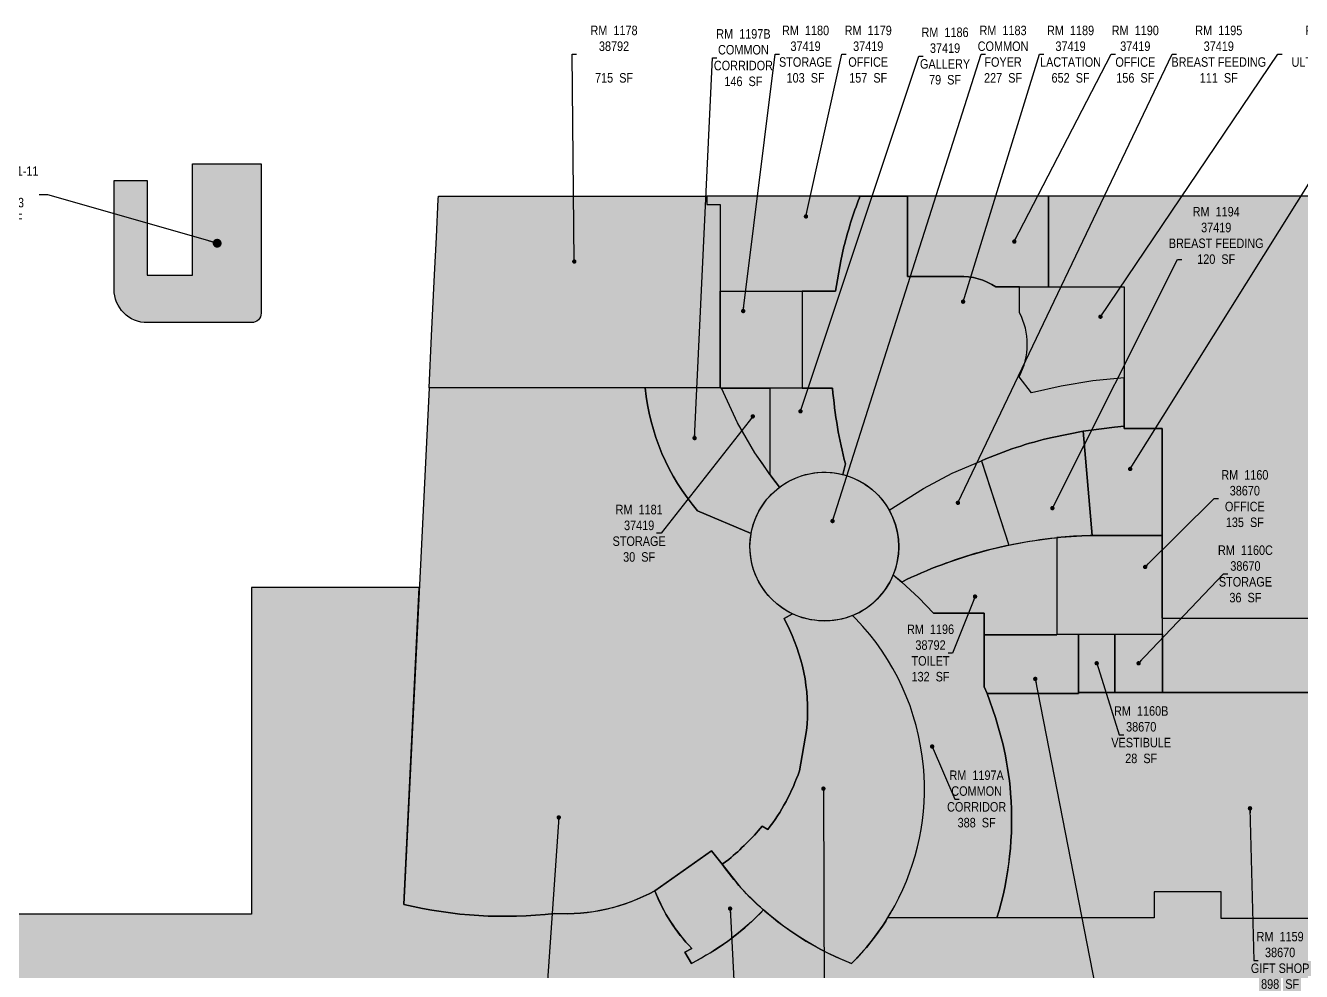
# Model space of a CAD drawing. Header units: inches. Extents: x 224 to 7720, y 1402 to 4817.
# Drawn here: x 4349 to 6098, y 3521 to 4817 of the extents above; entities that cross this region are included whole.
import ezdxf

# ---------------------------------------------------------------- set-up
doc = ezdxf.new("R2010")
doc.units = ezdxf.units.IN
doc.header["$LTSCALE"] = 96
doc.header["$MEASUREMENT"] = 0
for name, color, linetype in [('0-LABEL', 3, 'Continuous'), ('1-NRT', 200, 'Continuous'), ('1-NRT-PTN', 253, 'Continuous'), ('2-BCM', 140, 'Continuous'), ('2-BCM-PTN', 250, 'Continuous'), ('3-FCM', 190, 'Continuous'), ('3-FCM-PTN', 9, 'Continuous'), ('4-OCC', 6, 'Continuous'), ('4-OCC-PTN', 95, 'Continuous'), ('4-VACANT', 60, 'Continuous')]:
    doc.layers.add(name, color=color, linetype=linetype)
doc.styles.add('ArialN', font='ARIALN.TTF')
doc.dimstyles.new('AB-195', dxfattribs={"dimscale": 195, "dimtxt": 0.0703125, "dimasz": 0.0625, "dimexe": 0.0625, "dimexo": 0.125, "dimgap": 0.25, "dimtad": 0, "dimdec": 4, "dimrnd": 0.0625, "dimzin": 0, "dimdsep": 46, "dimlunit": 4, "dimtxsty": 'ArialN', "dimblk": 'ARCHTICK', "dimcen": 0.0625, "dimclrd": 256, "dimclre": 256, "dimclrt": 256, "dimadec": 0, "dimazin": 0, "dimtfac": 1, "dimtdec": 4, "dimtofl": 0, "dimtmove": 2, "dimatfit": 3, "dimldrblk": 'DOT', "dimfxl": 0, "dimfrac": 2, "dimtolj": 1, "dimtzin": 0, "dimlwd": -1, "dimlwe": -1, "dimarcsym": 0})

# ---------------------------------------------------------------- blocks, each defined once
blk = doc.blocks.new('_ArchTick')
at = {"const_width": 0.15}
blk.add_lwpolyline([(-0.5, -0.5), (0.5, 0.5)], dxfattribs=at)
blk = doc.blocks.new('_Dot')
at = {"lineweight": -2}
blk.add_line((-0.5, 0), (-1, 0), dxfattribs=at)
at = {"const_width": 0.5}
blk.add_lwpolyline([(-0.25, 0, 1), (0.25, 0, 1)], format="xyb", close=True, dxfattribs=at)

msp = doc.modelspace()

# ---------------------------------------------------------------- hatches: boundary and pattern name
at = {"layer": '1-NRT-PTN'}
h = msp.add_hatch(color=256, dxfattribs=at)
edge = h.paths.add_edge_path()
edge.add_line((4470.500000000006, 4455.503814799538), (4470.500000000139, 4605.003814799575))
edge.add_line((4470.500000000139, 4605.003814799575), (4516.000000000007, 4605.003814799588))
edge.add_line((4516.000000000007, 4605.003814799588), (4516.000000000005, 4475.003814799575))
edge.add_line((4516.000000000005, 4475.003814799575), (4577.750000000004, 4475.003814799575))
edge.add_line((4577.750000000004, 4475.003814799575), (4577.749999999968, 4627.753814799538))
edge.add_line((4577.749999999968, 4627.753814799538), (4672.000000000044, 4627.753814799521))
edge.add_line((4672.000000000044, 4627.753814799521), (4672.000000000007, 4423.003814799534))
edge.add_arc((4659.000000000097, 4423.003814799447), 12.99999999990996, -90.00000000007611, 3.809077497862745e-10, ccw=False)
edge.add_line((4659.00000000008, 4410.003814799537), (4516.000000000006, 4410.003814799536))
edge.add_arc((4516.000000000006, 4455.503814799536), 45.5, 179.9999999999977, 270, ccw=False)
at = {"layer": '2-BCM-PTN'}
h = msp.add_hatch(color=256, dxfattribs=at)
edge = h.paths.add_edge_path()
edge.add_line((6101.212454112479, 3315.029857468945), (6101.209233548896, 3377.685361649026))
edge.add_line((6101.209233548896, 3377.685361649026), (6214.039796008125, 3377.685361649026))
edge.add_line((6214.039796008125, 3377.685361649026), (6214.039796008125, 3315.020709935003))
edge.add_line((6214.039796008125, 3315.020709935003), (6465.776710180276, 3315.020709935004))
edge.add_line((6465.776710180276, 3315.020709935004), (6465.776710180276, 3297.000000000073))
edge.add_line((6465.776710180276, 3297.000000000073), (6518.000000000043, 3297.000000000072))
edge.add_line((6518.000000000043, 3297.000000000072), (6518.031250000107, 3315.020709935004))
edge.add_line((6518.031250000107, 3315.020709935004), (6544.000000000012, 3315.020709934398))
edge.add_line((6544.000000000012, 3315.020709934398), (6544.000000000081, 3318.000000000032))
edge.add_line((6544.000000000081, 3318.000000000032), (7360.5, 3318.000000000363))
edge.add_line((7360.5, 3318.000000000363), (7360.499999999998, 3542.1709175719))
edge.add_line((7360.499999999998, 3542.1709175719), (6867.031278126902, 3542.170917571907))
edge.add_line((6867.031278126902, 3542.170917571907), (6867.031320602907, 3653.997935729411))
edge.add_line((6867.031320602907, 3653.997935729411), (6766.029516729442, 3653.99858231317))
edge.add_line((6766.029516729442, 3653.99858231317), (6766.029328150967, 3593.801770023223))
edge.add_line((6766.029328150967, 3593.801770023223), (6635.000000000003, 3593.801770023223))
edge.add_line((6635.000000000003, 3593.801770023223), (6635.000000000003, 3597.912379357716))
edge.add_line((6635.000000000003, 3597.912379357716), (6469.262773883358, 3597.912379357717))
edge.add_line((6469.262773883358, 3597.912379357717), (6469.262773883358, 3593.287379357716))
edge.add_line((6469.262773883358, 3593.287379357716), (5987.867985782351, 3593.287379356453))
edge.add_line((5987.867985782351, 3593.287379356453), (5987.89373830079, 3629.929002757093))
edge.add_line((5987.89373830079, 3629.929002757093), (5895.867373857025, 3630.001907885073))
edge.add_line((5895.867373857025, 3630.001907885073), (5895.867985784662, 3594.001771416751))
edge.add_line((5895.867985784662, 3594.001771416751), (5530.724555622291, 3594.002005247111))
edge.add_arc((5232.851144896924, 3778.775066330404), 350.5276778219564, 315.15465570658534, 328.18836940604933, ccw=False)
edge.add_arc((5628.882063581688, 3910.349710693699), 406.4726351917382, 228.6702587073889, 248.7226011877773, ccw=False)
edge.add_arc((5098.769213143565, 3854.06783903102), 361.1814260632752, 296.82657485281584, 316.42860782498053, ccw=False)
edge.add_line((5261.767317127042, 3531.757987132427), (5252.736508601783, 3547.324551303971))
edge.add_line((5252.736508601783, 3547.324551303971), (5262.142754033604, 3552.3003630296))
edge.add_arc((5426.575069476489, 3712.61361614682), 229.6482647157041, 200.7158517611942, 224.2733011486947, ccw=False)
edge.add_arc((5089.976654186931, 3850.120059669542), 250.3641741502925, 266.3713004013365, 299.1096459445155, ccw=False)
edge.add_arc((5005.566516761337, 4187.592557768034), 591.3232392220972, 256.5129338790946, 276.6584765305562, ccw=False)
edge.add_line((4867.654647934869, 3612.576480009416), (4888.666143209934, 4046.999999999995))
edge.add_line((4888.666143209934, 4046.999999999995), (4683.000000000005, 4046.999999999995))
edge.add_line((4683.000000000005, 4046.999999999995), (4659.000000000045, 4046.999999999993))
edge.add_line((4659.000000000045, 4046.999999999993), (4659.000000000045, 4024.630242644854))
edge.add_line((4659.000000000045, 4024.630242644854), (4659.000000000044, 3599.202611731863))
edge.add_line((4659.000000000044, 3599.202611731863), (4034.937148382647, 3599.202611732258))
edge.add_line((4034.937148382647, 3599.202611732258), (4034.937148382517, 3449.995051719539))
edge.add_line((4034.937148382517, 3449.995051719539), (3681.000000000002, 3449.995051719672))
edge.add_line((3681.000000000002, 3449.995051719672), (3664.500000000004, 3449.995051719672))
edge.add_line((3664.500000000004, 3449.995051719672), (3664.500007992885, 3308.006774618855))
edge.add_line((3664.500007992885, 3308.006774618855), (3670.241779652382, 3308.000000159495))
edge.add_line((3670.241779652382, 3308.000000159495), (3670.23823069834, 3304.992042969354))
edge.add_line((3670.23823069834, 3304.992042969354), (3776.977811709998, 3304.992042969354))
edge.add_line((3776.977811709998, 3304.992042969354), (3776.977811709998, 3317.826088269415))
edge.add_line((3776.977811709998, 3317.826088269415), (3835.96093970537, 3317.826088269417))
edge.add_arc((3921.961263428128, 3179.421046451185), 162.9478790323021, 75.82618871569662, 121.8554532751559, ccw=False)
edge.add_line((3961.861373103508, 3337.408364071994), (3982.194660128373, 3333.514510643568))
edge.add_arc((4018.900481964459, 3638.764416513178), 307.4488939483577, 263.1431950882545, 288.7937572050589)
edge.add_arc((4154.517343566981, 3213.965955908969), 138.6506596372579, 90.84737857627692, 105.29236128284691, ccw=False)
edge.add_line((4152.466837988525, 3352.601452246377), (4199.854489001302, 3352.601452246377))
edge.add_line((4199.854489001302, 3352.601452246377), (4199.854574621793, 3352.523195435604))
edge.add_line((4199.854574621793, 3352.523195435604), (4247.104489001302, 3352.574891394593))
edge.add_arc((4246.314557856361, 3223.892374675315), 128.6849412340896, 74.4525531934039, 89.64828825719002, ccw=False)
edge.add_arc((4378.158659760525, 3627.583177375398), 296.1716416939542, 250.810058676983, 283.4526941912997)
edge.add_arc((4564.530417974054, 2916.371022983083), 439.1688036785147, 88.82086383680303, 105.5144738412506, ccw=False)
edge.add_arc((4552.865137919565, 2792.355430922958), 563.471847708845, 80.80343298637348, 87.89440835456833, ccw=False)
edge.add_line((4642.920358804375, 3348.584322973531), (4642.920358804421, 3455.025913751611))
edge.add_arc((4644.920358804422, 3455.02591375161), 2.000000000000909, 96.96837081649193, 179.999999999987, ccw=False)
edge.add_arc((4685.647843447019, 3121.806548595949), 337.6990815001668, 68.45808303320268, 96.96837081646783, ccw=False)
edge.add_arc((4808.898145215614, 3434.025631144668), 2.03348541737856, -21.416480756794385, 68.45808303316329, ccw=False)
edge.add_line((4810.791220138324, 3433.283114963229), (4893.149839666863, 3415.420313910988))
edge.add_arc((4895.07236305874, 3415.971588622621), 2.00000000000001, 113.41552245828939, 195.9999999999744, ccw=False)
edge.add_arc((4932.882136892578, 3327.539502289193), 98.17592644677737, 80.1650047742445, 113.154897671166, ccw=False)
edge.add_arc((4971.031250000045, 3422.000000000407), 21.49999999995811, -49.64493539025767, 173.9323380797943, ccw=False)
edge.add_line((4984.952982669948, 3405.616002946391), (4984.95298266995, 3324.020709935377))
edge.add_line((4984.95298266995, 3324.020709935377), (4984.000000000047, 3324.020709935377))
edge.add_line((4984.000000000047, 3324.020709935377), (4984.000000000047, 3315.020709935055))
edge.add_line((4984.000000000047, 3315.020709935055), (5923.248772827724, 3315.020709935004))
edge.add_line((5923.248772827724, 3315.020709935004), (6101.212454112479, 3315.029857468945))
h = msp.add_hatch(color=256, dxfattribs=at)
edge = h.paths.add_edge_path()
edge.add_line((5262.142754035452, 3552.300363030578), (5252.736508601804, 3547.324551303981))
edge.add_line((5252.736508601804, 3547.324551303981), (5261.767317127042, 3531.757987132427))
edge.add_arc((5092.334932134598, 3864.459890968005), 373.3602682397333, 296.9880081704439, 315.0119918292902)
edge.add_line((5356.395759399858, 3600.509574802194), (5360.450970878426, 3605.120695641315))
edge.add_arc((5578.172201516406, 3858.32440784013), 333.9380992665804, 214.8331371711051, 229.3088869363861, ccw=False)
edge.add_line((5304.069465461591, 3667.582843861429), (5302.261691550069, 3669.875789447755))
edge.add_line((5302.261691550069, 3669.875789447755), (5289.38604548168, 3686.207010755605))
edge.add_line((5289.38604548168, 3686.207010755605), (5211.774397948574, 3631.379405385032))
edge.add_arc((5432.620669371039, 3716.464281501907), 236.66962573391, 201.0700491583764, 223.9190758133433)
at = {"layer": '3-FCM-PTN'}
h = msp.add_hatch(color=256, dxfattribs=at)
h.dxf.hatch_style = 1
h.paths.add_polyline_path([(5270.286177825553, 4152.200256595793), (5343.665116815118, 4121.181833371725, -0.1880292220816006), (5382.453006566164, 4184.314554087548), (5373.431708671121, 4196.22673073807), (5348.583137210331, 4231.774042117703), (5324.921769042126, 4272.878107743172), (5303.22515521371, 4320.290038127635), (5301.148765870199, 4320.290055757525), (5301.148642038526, 4320.480559029556), (5198.551237757884, 4320.477555757437, 0.1549760894415165)])
h = msp.add_hatch(color=256, dxfattribs=at)
h.dxf.hatch_style = 1
h.paths.add_polyline_path([(5546.031275649031, 4102.999883405455, 1), (5342.0315269576, 4102.999883405455, 1)])
h = msp.add_hatch(color=256, dxfattribs=at)
h.dxf.hatch_style = 1
h.paths.add_polyline_path([(5662.794539876058, 3982.126907400138), (5662.794539876058, 4011.596512587221), (5593.601864589093, 4011.596512587204), (5573.422053224585, 4033.001304607687), (5550.026230474867, 4054.516448786195), (5538.333912886528, 4064.128162635212, -0.2002982754264091), (5482.724301959663, 4008.623859939006), (5487.23869349593, 4004.048325846128, -0.170262258744782), (5579.773861976739, 3801.775566202901, -0.1483434167288385), (5540.448195417372, 3610.686674612311, -0.01377565397973087), (5530.724555622291, 3594.002005247111), (5680.380974476109, 3594.001909410982, 0.09488324486650745), (5699.221476060652, 3764.724574151684, 0.03787892991340967), (5688.579954432594, 3833.153173239265), (5678.770126785486, 3868.570969140443), (5666.909928278353, 3901.866621530905), (5662.821828661349, 3910.945229277531)])
at = {"layer": '4-OCC-PTN'}
h = msp.add_hatch(color=160, dxfattribs=at)
h.dxf.hatch_style = 1
h.paths.add_polyline_path([(5283.062500000082, 4583.251907399764), (5283.062500000082, 4572.001907400137), (5301.062500000082, 4572.001907400137), (5301.148642038526, 4320.480559029556), (5292.385510538631, 4320.477555757526), (4904.392506397019, 4320.477555757158), (4902.150308728566, 4320.586783749452), (4905.626072024083, 4392.041860391006), (4909.687006753949, 4475.403443735807), (4912.217170866936, 4527.341852159258), (4914.747334979929, 4579.280260582711), (4914.940812572929, 4583.251907399765), (4920.000000000081, 4583.251907399765), (5230.000000000081, 4583.251907399764)])
h = msp.add_hatch(color=193, dxfattribs=at)
edge = h.paths.add_edge_path()
edge.add_line((5301.148765870199, 4453.001907400321), (5413.390960728545, 4453.001907400321))
edge.add_line((5413.390960728545, 4453.001907400321), (5459.153709111652, 4453.001907400321))
edge.add_line((5459.153709111652, 4453.001907400321), (5466.433928865439, 4494.905175491726))
edge.add_line((5466.433928865439, 4494.905175491726), (5470.896618385509, 4514.344423227068))
edge.add_arc((5984.154134069384, 4388.519350945721), 528.4555101620089, 158.6394234901895, 166.2255927031846, ccw=False)
edge.add_line((5492.000000000081, 4581.001907399764), (5492.000000000081, 4583.251907399764))
edge.add_line((5492.000000000081, 4583.251907399764), (5283.062500000082, 4583.251907399764))
edge.add_line((5283.062500000082, 4583.251907399764), (5283.062500000082, 4572.001907400137))
edge.add_line((5283.062500000082, 4572.001907400137), (5301.062500000082, 4572.001907400137))
edge.add_line((5301.062500000082, 4572.001907400137), (5301.062500000082, 4453.001907400321))
edge.add_line((5301.062500000082, 4453.001907400321), (5301.148765870199, 4453.001907400321))
h = msp.add_hatch(color=193, dxfattribs=at)
edge = h.paths.add_edge_path()
edge.add_line((5532.909504931998, 4153.029804385615), (5580.023102372532, 4182.905540144337))
edge.add_line((5580.023102372532, 4182.905540144337), (5619.152898246848, 4203.620830812289))
edge.add_line((5619.152898246848, 4203.620830812289), (5659.267202098162, 4220.655599957405))
edge.add_arc((5876.744790422562, 3725.033728959565), 541.2370464360293, 102.86528464028828, 113.69174110224321, ccw=False)
edge.add_line((5756.233236591678, 4252.683713161273), (5798.761992671107, 4261.147958888935))
edge.add_line((5798.761992671107, 4261.147958888935), (5805.823423090684, 4262.222045736695))
edge.add_line((5805.823423090684, 4262.222045736695), (5841.620526361474, 4266.891927188804))
edge.add_line((5841.620526361474, 4266.891927188804), (5854.750000000005, 4267.93327942471))
edge.add_line((5854.750000000005, 4267.93327942471), (5854.750000000005, 4334.211855024079))
edge.add_line((5854.750000000005, 4334.211855024079), (5811.977641965603, 4330.081782269373))
edge.add_line((5811.977641965603, 4330.081782269373), (5768.766798425914, 4322.885459236919))
edge.add_line((5768.766798425914, 4322.885459236919), (5728.023825189382, 4313.784612299494))
edge.add_line((5728.023825189382, 4313.784612299494), (5710.760806160746, 4335.806557363001))
edge.add_arc((5629.493679887108, 4380.348943285891), 92.67345874887333, 331.2729208687923, 360.0261507537513)
edge.add_arc((5633.846982607105, 4381.098668094072), 88.32297950702558, 359.5410818316015, 388.533123370149)
edge.add_line((5711.442351474951, 4423.287617349315), (5711.328891814127, 4459.001907400136))
edge.add_line((5711.328891814127, 4459.001907400136), (5679.075403427802, 4459.001907400148))
edge.add_arc((5630.915374628788, 4385.858591394174), 87.57472837680727, 56.63774342565232, 91.78231619074711)
edge.add_line((5628.191601852857, 4473.390951765277), (5557.915620765736, 4473.390951765277))
edge.add_line((5557.915620765736, 4473.390951765277), (5557.889401658732, 4583.251907399764))
edge.add_line((5557.889401658732, 4583.251907399764), (5492.000000000081, 4583.251907399764))
edge.add_line((5492.000000000081, 4583.251907399764), (5492.000000000081, 4581.001907399764))
edge.add_arc((5984.154134069384, 4388.519350945721), 528.4555101620089, 158.6394234901895, 166.2255927031847)
edge.add_line((5470.896618385509, 4514.344423227068), (5466.433928865439, 4494.905175491726))
edge.add_line((5466.433928865439, 4494.905175491726), (5459.153709111652, 4453.001907400321))
edge.add_line((5459.153709111652, 4453.001907400321), (5413.390960728545, 4453.001907400321))
edge.add_line((5413.390960728545, 4453.001907400321), (5413.390956468827, 4320.289102748632))
edge.add_line((5413.390956468827, 4320.289102748632), (5455.126358051725, 4320.290055757524))
edge.add_arc((6204.035572450438, 4387.700243413777), 751.9369287454555, 185.1433988809481, 189.2674046840224)
edge.add_arc((6174.586202087359, 4395.539806763124), 724.2419800450859, 190.2547503880997, 194.3309721340581)
edge.add_line((5472.881132819311, 4216.273408843297), (5469.206154552368, 4201.844236635121))
edge.add_arc((5444.031401303316, 4102.999883405455), 101.9998743457151, 29.37561447251221, 75.71108041549343, ccw=False)
edge.add_line((5532.916403599271, 4153.034178977489), (5532.909504931998, 4153.029804385615))
h = msp.add_hatch(color=193, dxfattribs=at)
edge = h.paths.add_edge_path()
edge.add_line((5751.000000000083, 4459.001907400137), (5751.000000000083, 4583.251907399763))
edge.add_line((5751.000000000083, 4583.251907399763), (5557.889401658732, 4583.251907399764))
edge.add_line((5557.889401658732, 4583.251907399764), (5557.915620765736, 4473.390951765277))
edge.add_line((5557.915620765736, 4473.390951765277), (5628.191601852857, 4473.390951765277))
edge.add_arc((5630.915374628788, 4385.858591394174), 87.57472837680722, 56.637743425652275, 91.78231619074711, ccw=False)
edge.add_line((5679.075403427802, 4459.001907400148), (5751.000000000083, 4459.001907400137))
for color, points in [(151, [(5854.750000000005, 4459.001907400137), (5854.750000000005, 4264.894040655042), (5907.000000000008, 4264.894040655042), (5907.00000000001, 4005.14403178661), (6271.11364661166, 4005.14403178661), (6271.11364661166, 3907.76904065504), (6425.70027277687, 3907.76904065504), (6425.700231702817, 3689.001948145825), (6528.762773883358, 3689.001910012153), (6528.762773883358, 3747.249987467288), (6530.015252849378, 3747.249987467288), (6530.013112323887, 3853.998633899162), (6634.999988734116, 3853.998633899163), (6635.000000000005, 4368.14404065504), (6270.832402312293, 4368.14404065504), (6270.832402312293, 4583.251907399763), (5854.750000000005, 4583.251907399763), (5751.000000000081, 4583.251907399763), (5751.000000000083, 4459.001907400137)]), (193, [(5301.062500000082, 4453.001907400321), (5413.390960728545, 4453.001907400321), (5413.390956468827, 4320.289102748632), (5301.148765870199, 4320.290055757525)]), (193, [(5798.761992671107, 4261.147958888935), (5811.226574211156, 4118.220840625305), (5907.000000000009, 4118.219671463115), (5907.000000000009, 4264.894040655042), (5854.750000000005, 4264.894040655042), (5854.750000000005, 4267.93327942471), (5841.620526361474, 4266.891927188804), (5805.823423090684, 4262.222045736695)]), (151, [(6271.11364661166, 4005.14403178661), (6271.11364661166, 3803.001969587215), (6120.613652312531, 3803.002044673486), (6120.613652312579, 3903.000193663956), (5907.292593947725, 3903.001882523315), (5907.292593947335, 4005.143681635409)])]:
    msp.add_hatch(color=color, dxfattribs=at).paths.add_polyline_path(points)
h = msp.add_hatch(color=150, dxfattribs=at)
edge = h.paths.add_edge_path()
edge.add_line((5854.750000000005, 4459.001907400137), (5854.750000000005, 4334.211855024079))
edge.add_line((5854.750000000005, 4334.211855024079), (5811.977641965603, 4330.081782269373))
edge.add_line((5811.977641965603, 4330.081782269373), (5768.766798425914, 4322.885459236919))
edge.add_line((5768.766798425914, 4322.885459236919), (5728.023825189382, 4313.784612299494))
edge.add_line((5728.023825189382, 4313.784612299494), (5710.760806160746, 4335.806557363001))
edge.add_arc((5629.493679887108, 4380.348943285891), 92.67345874887333, 331.2729208687923, 360.0261507537513)
edge.add_arc((5633.846982607105, 4381.098668094072), 88.32297950702558, 359.5410818316015, 388.533123370149)
edge.add_line((5711.442351474951, 4423.287617349315), (5711.328891814127, 4459.001907400136))
edge.add_line((5711.328891814127, 4459.001907400136), (5854.750000000005, 4459.001907400137))
h = msp.add_hatch(color=10, dxfattribs=at)
edge = h.paths.add_edge_path()
edge.add_line((5211.774397948574, 3631.379405385032), (5289.38604548168, 3686.207010755606))
edge.add_line((5289.38604548168, 3686.207010755606), (5302.261691550069, 3669.875789447755))
edge.add_line((5302.261691550069, 3669.875789447755), (5304.069465461591, 3667.58284386143))
edge.add_line((5304.069465461591, 3667.58284386143), (5313.073831320547, 3674.211206650476))
edge.add_arc((5068.690115624187, 3965.023809588492), 379.8623046909816, 310.0419390485056, 319.7767325136767)
edge.add_line((5358.727843218587, 3719.720961873631), (5366.428494433217, 3715.093943817891))
edge.add_arc((5143.204739586357, 3887.151944556143), 281.8382520985663, 322.375426423414, 341.0873411860684)
edge.add_line((5409.827607005848, 3795.800716239368), (5419.384923423879, 3850.811385684858))
edge.add_arc((5166.963978919644, 3879.53783510042), 254.0502747891342, 353.5074583637463, 385.5800580775128)
edge.add_line((5396.112972402505, 3989.229589148874), (5388.797482867707, 4004.511841477457))
edge.add_line((5388.797482867707, 4004.511841477457), (5400.233994004946, 4010.881690411441))
edge.add_arc((5444.031401303318, 4102.999883405457), 101.999874345718, 169.7318865225038, 244.57134401426248, ccw=False)
edge.add_line((5343.665116815118, 4121.181833371726), (5270.286177825553, 4152.200256595794))
edge.add_arc((5499.355842388149, 4349.278973355366), 302.1802968798926, 185.4692793226302, 220.706859916574, ccw=False)
edge.add_line((5198.551237757884, 4320.477555757438), (5198.551237767035, 4320.477555757438))
edge.add_line((5198.551237767035, 4320.477555757438), (4904.392506397019, 4320.477555757159))
edge.add_line((4904.392506397019, 4320.477555757159), (4902.150308728566, 4320.586783749452))
edge.add_line((4902.150308728566, 4320.586783749452), (4867.654647936535, 3612.576480043609))
edge.add_arc((5005.564691640873, 4187.561964802376), 591.2930642564703, 256.5124144718295, 276.6589959188571)
edge.add_line((5074.130999023611, 3600.257827808857), (5074.130999023723, 3600.257827808868))
edge.add_arc((5088.509103755359, 3856.610712883773), 256.7557819833884, 266.7898059275377, 298.6911404183247)
edge.add_line((5211.774437563068, 3631.379300635891), (5211.774397948574, 3631.379405385032))
h = msp.add_hatch(color=193, dxfattribs=at)
h.dxf.hatch_style = 1
h.paths.add_polyline_path([(5303.22515521371, 4320.290038127635), (5369.455407720639, 4320.289475789897), (5369.455407720639, 4201.915058063), (5359.019272465485, 4216.844550090352), (5348.583137210331, 4231.774042117703), (5336.752453126228, 4252.326074930437), (5324.921769042126, 4272.878107743172), (5314.073462127917, 4296.584072935404)])
h = msp.add_hatch(color=193, dxfattribs=at)
edge = h.paths.add_edge_path()
edge.add_line((5455.126359673022, 4320.293506722474), (5369.455407720639, 4320.291550465295))
edge.add_line((5369.455407720639, 4320.291550465295), (5369.455407720639, 4201.915058063))
edge.add_line((5369.455407720639, 4201.915058063), (5382.451346244015, 4184.316746460638))
edge.add_arc((5444.031402924614, 4103.003334370405), 101.9998743457155, 75.71108041548712, 127.13727817741679, ccw=False)
edge.add_line((5469.206156173677, 4201.847687600069), (5472.881134440607, 4216.276859808248))
edge.add_arc((6174.586203708655, 4395.543257728062), 724.2419800450828, 190.2547503880987, 194.3309721340571, ccw=False)
edge.add_arc((6204.035574071734, 4387.703694378727), 751.9369287454546, 185.1433988809481, 189.2674046840224, ccw=False)
h = msp.add_hatch(color=193, dxfattribs=at)
edge = h.paths.add_edge_path()
edge.add_line((5659.267202098162, 4220.655599957405), (5696.82206933182, 4105.073603331208))
edge.add_arc((5821.738598962836, 3522.411766494651), 595.9018001993343, 91.01078045817337, 102.10043765138761, ccw=False)
edge.add_line((5811.226574211156, 4118.220840625305), (5798.761992671107, 4261.147958888935))
edge.add_line((5798.761992671107, 4261.147958888935), (5756.233236591678, 4252.683713161273))
edge.add_arc((5876.744790422562, 3725.033728959565), 541.2370464360293, 102.8652846402884, 113.6917411022432)
h = msp.add_hatch(color=193, dxfattribs=at)
edge = h.paths.add_edge_path()
edge.add_line((5550.026230474867, 4054.516448786195), (5538.475090355874, 4064.012107163144))
edge.add_arc((5439.000181522657, 4103.392077661574), 106.9861652917521, 338.4024558610512, 364.1908188740051)
edge.add_arc((5444.210517184098, 4103.034753985669), 101.8185419852159, 4.605624211408919, 29.40771628472555)
edge.add_line((5532.909504931998, 4153.029804385615), (5580.023102372532, 4182.905540144337))
edge.add_line((5580.023102372532, 4182.905540144337), (5619.152898246848, 4203.620830812289))
edge.add_line((5619.152898246848, 4203.620830812289), (5659.267202098162, 4220.655599957405))
edge.add_line((5659.267202098162, 4220.655599957405), (5659.932391363336, 4218.608357906865))
edge.add_line((5659.932391363336, 4218.608357906865), (5696.822069331824, 4105.073603331209))
edge.add_arc((5827.756267826449, 3485.77628326821), 632.9873102777353, 101.9378893192216, 110.6069315730276)
edge.add_arc((5829.130909069744, 3484.1449081305), 634.9985165364573, 110.671221848133, 116.0742769127961)
h = msp.add_hatch(color=160, dxfattribs=at)
h.dxf.hatch_style = 1
edge = h.paths.add_edge_path()
edge.add_arc((5827.756267826386, 3485.776283268425), 632.9873102775116, 95.8916768300648, 110.60693157302899, ccw=False)
edge.add_line((5762.781362038619, 4115.419989335776), (5762.776630992295, 3982.123465249124))
edge.add_line((5762.776630992295, 3982.123465249124), (5662.794539876058, 3982.123465249103))
edge.add_line((5662.794539876058, 3982.123465249103), (5662.794539876058, 4011.596512587221))
edge.add_line((5662.794539876058, 4011.596512587221), (5593.601864589093, 4011.596512587204))
edge.add_line((5593.601864589093, 4011.596512587204), (5573.422053224585, 4033.001304607687))
edge.add_line((5573.422053224585, 4033.001304607687), (5550.026230474867, 4054.516448786195))
edge.add_arc((5829.130909069745, 3484.144908130485), 634.9985165364702, 110.67122184813269, 116.07427691279551, ccw=False)
h = msp.add_hatch(color=63, dxfattribs=at)
h.dxf.hatch_style = 1
h.paths.add_polyline_path([(5836.082446739102, 3983.171161995906), (5907.292593947335, 3983.171161995906), (5907.292593947335, 4005.14403178661), (5907.00000000001, 4005.14403178661), (5907.000000000009, 4118.219671463115), (5808.485166150409, 4118.220874091276), (5785.29288158652, 4117.198001343552), (5762.781362038619, 4115.419989335776), (5762.776668177826, 3983.171161995906)])
h = msp.add_hatch(color=148, dxfattribs=at)
h.dxf.hatch_style = 1
edge = h.paths.add_edge_path()
edge.add_line((5366.428494433218, 3715.09394381789), (5358.727843218589, 3719.720961873629))
edge.add_arc((5068.690115624189, 3965.023809588491), 379.8623046909817, 310.0419390485055, 319.7767325136767, ccw=False)
edge.add_line((5313.07383132055, 3674.211206650474), (5304.069465461594, 3667.582843861428))
edge.add_line((5304.069465461594, 3667.582843861428), (5329.018941871439, 3635.937408859583))
edge.add_arc((5628.88206358169, 3910.349710693694), 406.4726351917333, 222.4624179804947, 248.7226011877772)
edge.add_arc((5232.851144896884, 3778.77506633044), 350.5276778220127, 315.154655706586, 331.3453170518733)
edge.add_arc((5245.159685304128, 3771.047402555662), 336.0221231874801, 331.4951826099118, 365.2468485954563)
edge.add_arc((5245.114375483235, 3770.979236397367), 336.0734827825437, 5.257714870191185, 43.90831062701312)
edge.add_line((5487.238693495935, 4004.048325846125), (5482.722089328076, 4008.626102538301))
edge.add_arc((5444.16488563506, 4103.672305897346), 102.5691899626469, 244.7032975417842, 292.0808204392882, ccw=False)
edge.add_line((5400.336472780372, 4010.938768510743), (5388.79748286771, 4004.511841477457))
edge.add_line((5388.79748286771, 4004.511841477457), (5396.112972402508, 3989.229589148874))
edge.add_arc((5166.963978919647, 3879.53783510042), 254.0502747891341, -6.492541636253577, 25.580058077512774, ccw=False)
edge.add_line((5419.384923423881, 3850.811385684858), (5409.827607005851, 3795.800716239366))
edge.add_arc((5143.204739586362, 3887.151944556147), 281.8382520985663, 322.3754264234128, 341.0873411860673, ccw=False)
h = msp.add_hatch(color=63, dxfattribs=at)
h.dxf.hatch_style = 1
h.paths.add_polyline_path([(5762.781249999645, 3983.171161995906), (5792.221861079811, 3983.171161995906), (5792.221861079811, 3901.748841939792), (5666.951882384382, 3901.748841939792), (5662.821828661349, 3910.945229277531), (5662.794541196488, 3982.123463113356), (5762.776630992295, 3982.123465249124)])
h = msp.add_hatch(color=63, dxfattribs=at)
h.dxf.hatch_style = 1
h.paths.add_polyline_path([(5792.221861079811, 3983.171161995906), (5842.226480216194, 3983.171161995906), (5842.226574560235, 3903.000193663956), (5792.221972370171, 3903.000193663956), (5792.221861079811, 3945.586449332484)])
h = msp.add_hatch(color=63, dxfattribs=at)
h.dxf.hatch_style = 1
h.paths.add_polyline_path([(5842.226480216194, 3983.171161995906), (5907.217798144796, 3983.171161995906), (5907.217798144796, 3903.000193663956), (5842.226480216194, 3903.000193663956)])
h = msp.add_hatch(color=63, dxfattribs=at)
edge = h.paths.add_edge_path()
edge.add_line((5678.770126785486, 3868.570969140443), (5666.951882384382, 3901.748841939792))
edge.add_line((5666.951882384382, 3901.748841939792), (5792.221861079811, 3901.748841939792))
edge.add_line((5792.221861079811, 3901.748841939792), (5792.221972370171, 3903.000193663956))
edge.add_line((5792.221972370171, 3903.000193663956), (6120.613652312579, 3903.000193663956))
edge.add_line((6120.613652312579, 3903.000193663956), (6120.613652312295, 3593.287379356916))
edge.add_line((6120.613652312295, 3593.287379356916), (5987.867985782351, 3593.287379356453))
edge.add_line((5987.867985782351, 3593.287379356453), (5987.89373830079, 3629.929002757093))
edge.add_line((5987.89373830079, 3629.929002757093), (5905.867985782352, 3629.993982982433))
edge.add_line((5905.867985782352, 3629.993982982433), (5895.867373857025, 3630.001907885073))
edge.add_line((5895.867373857025, 3630.001907885073), (5895.867985784662, 3594.001771416751))
edge.add_line((5895.867985784662, 3594.001771416751), (5680.380974476109, 3594.001909410982))
edge.add_arc((5243.993068638667, 3728.564831176733), 456.6635350838997, 342.8625284367375, 364.5515406447236)
edge.add_arc((5242.713877579655, 3728.765446083707), 457.9228713101523, 4.513817462757503, 13.17695048865092)
edge.add_line((5688.579954432594, 3833.153173239266), (5678.770126785486, 3868.570969140443))

# ---------------------------------------------------------------- linework, layer by layer
at = {"layer": '1-NRT'}
msp.add_lwpolyline([(4470.500000000006, 4455.503814799538), (4470.500000000139, 4605.003814799575), (4516.000000000007, 4605.003814799588), (4516.000000000005, 4475.003814799575), (4577.750000000004, 4475.003814799575), (4577.749999999968, 4627.753814799538), (4672.000000000044, 4627.753814799521), (4672.000000000007, 4423.003814799534, -0.4142135623754306), (4659.00000000008, 4410.003814799537), (4516.000000000006, 4410.003814799536, -0.414213562373101)], format="xyb", close=True, dxfattribs=at)
at = {"layer": '2-BCM'}
msp.add_lwpolyline([(6469.262773883358, 3593.287379357716), (5987.867985782351, 3593.287379356453), (5987.89373830079, 3629.929002757093), (5895.867373857025, 3630.001907885073), (5895.867985784662, 3594.001771416751), (5530.724555622291, 3594.002005247111, -0.05693169445273343), (5481.379776884144, 3531.584508254627, -0.0877188034198706), (5360.450970878426, 3605.120695641315, -0.08573917749520686), (5261.767317127042, 3531.757987132427), (5252.736508601783, 3547.324551303971), (5262.142754033604, 3552.3003630296, -0.1031523062017982), (5211.774437563068, 3631.379300635891, -0.1438276073735521), (5074.130999023611, 3600.257827808856, -0.08812860962350137), (4867.654647934869, 3612.576480009416), (4888.666143209934, 4046.999999999995), (4683.000000000005, 4046.999999999995), (4659.000000000045, 4046.999999999993), (4659.000000000045, 4024.630242644854), (4659.000000000044, 3599.202611731863), (4034.937148382647, 3599.202611732258)], format="xyb", dxfattribs=at)
at = {"layer": '3-FCM'}
for points in [[(5343.665116815119, 4121.181833371725, -0.188029222081616), (5382.453006566164, 4184.314554087548), (5373.431708671121, 4196.22673073807), (5348.583137210331, 4231.774042117703), (5324.921769042126, 4272.878107743172), (5303.22515521371, 4320.290038127635), (5301.148765870199, 4320.290055757525), (5301.148642038526, 4320.480559029556), (5198.551237757884, 4320.477555757437, 0.1549760894415165), (5270.286177825553, 4152.200256595793)], [(5482.724301959663, 4008.623859939006, 0.2002982754264101), (5538.333912886528, 4064.128162635212), (5550.026230474867, 4054.516448786195), (5573.422053224585, 4033.001304607687), (5593.601864589093, 4011.596512587204), (5662.794539876058, 4011.596512587221), (5662.794539876058, 3982.126907400138), (5662.821828661349, 3910.945229277531), (5666.909928278353, 3901.866621530905), (5678.770126785486, 3868.570969140443), (5688.579954432594, 3833.153173239266, -0.03787892991336363), (5699.221476060646, 3764.724574151769, -0.09488324486655446), (5680.380974476109, 3594.001909410982), (5530.724555622291, 3594.002005247111, 0.01377565397969856), (5540.44819541735, 3610.686674612271, 0.1483434167286664), (5579.773861976763, 3801.77556620263, 0.1702622587449882), (5487.238693495932, 4004.048325846126), (5482.722089328073, 4008.626102538301)]]:
    msp.add_lwpolyline(points, format="xyb", close=True, dxfattribs=at)
msp.add_circle((5444.031401303316, 4102.999883405455), 101.9998743457151, dxfattribs=at)
at = {"layer": '4-OCC'}
msp.add_line((5492.000000000081, 4583.251907399764), (5557.889401658732, 4583.251907399764), dxfattribs=at)
for points in [[(5283.062500000082, 4583.251907399764), (5283.062500000082, 4572.001907400137), (5301.062500000082, 4572.001907400137), (5301.148642038526, 4320.480559029556), (5292.385510538631, 4320.477555757526), (4904.392506397019, 4320.477555757158), (4902.150308728566, 4320.586783749452), (4905.626072024083, 4392.041860391006), (4909.687006753949, 4475.403443735807), (4912.217170866936, 4527.341852159258), (4914.747334979929, 4579.280260582711), (4914.940812572929, 4583.251907399765), (4920.000000000081, 4583.251907399765), (5230.000000000081, 4583.251907399764), (5283.062500000082, 4583.251907399764)], [(5854.750000000005, 4459.001907400137), (5854.750000000005, 4264.894040655042), (5907.000000000008, 4264.894040655042), (5907.00000000001, 4005.14403178661), (6271.11364661166, 4005.14403178661), (6271.11364661166, 3907.76904065504), (6425.70027277687, 3907.76904065504), (6425.700231702817, 3689.001948145825), (6528.762773883358, 3689.001910012153), (6528.762773883358, 3747.249987467288), (6530.015252849378, 3747.249987467288), (6530.013112323887, 3853.998633899162), (6634.999988734116, 3853.998633899163), (6635.000000000005, 4368.14404065504), (6270.832402312293, 4368.14404065504), (6270.832402312293, 4583.251907399763), (5854.750000000005, 4583.251907399763), (5751.000000000081, 4583.251907399763), (5751.000000000083, 4459.001907400137), (5854.750000000005, 4459.001907400137)], [(5301.062500000082, 4453.001907400321), (5413.390960728545, 4453.001907400321), (5413.390956468827, 4320.289102748632), (5301.148765870199, 4320.290055757525), (5301.062500000082, 4453.001907400321)], [(5303.22515521371, 4320.290038127635), (5369.455407720639, 4320.289475789897), (5369.455407720639, 4201.915058063), (5359.019272465485, 4216.844550090352), (5348.583137210331, 4231.774042117703), (5336.752453126228, 4252.326074930437), (5324.921769042126, 4272.878107743172), (5314.073462127917, 4296.584072935404)], [(5798.761992671107, 4261.147958888935), (5811.226574211156, 4118.220840625305), (5907.000000000009, 4118.219671463115), (5907.000000000009, 4264.894040655042), (5854.750000000005, 4264.894040655042), (5854.750000000005, 4267.93327942471), (5841.620526361474, 4266.891927188804), (5805.823423090684, 4262.222045736695), (5798.761992671107, 4261.147958888935)], [(5836.082446739102, 3983.171161995906), (5907.292593947335, 3983.171161995906), (5907.292593947335, 4005.14403178661), (5907.00000000001, 4005.14403178661), (5907.000000000009, 4118.219671463115), (5808.485166150409, 4118.220874091276), (5785.29288158652, 4117.198001343552), (5762.781362038619, 4115.419989335776), (5762.776668177826, 3983.171161995906), (5836.082446739102, 3983.171161995906)], [(6271.11364661166, 4005.14403178661), (6271.11364661166, 3803.001969587215), (6120.613652312531, 3803.002044673486), (6120.613652312579, 3903.000193663956), (5907.292593947725, 3903.001882523315), (5907.292593947335, 4005.143681635409)], [(5762.781249999645, 3983.171161995906), (5792.221861079811, 3983.171161995906), (5792.221861079811, 3901.748841939792), (5666.951882384382, 3901.748841939792), (5662.821828661349, 3910.945229277531), (5662.794541196488, 3982.123463113356), (5762.776630992295, 3982.123465249124)], [(5792.221861079811, 3983.171161995906), (5842.226480216194, 3983.171161995906), (5842.226574560235, 3903.000193663956), (5842.226574560235, 3903.000193663956), (5792.221972370171, 3903.000193663956), (5792.221861079811, 3945.586449332484)], [(5842.226480216194, 3983.171161995906), (5907.217798144796, 3983.171161995906), (5907.217798144796, 3903.000193663956), (5842.226480216194, 3903.000193663956)]]:
    msp.add_lwpolyline(points, close=True, dxfattribs=at)
for points in [[(5301.148765870199, 4453.001907400321), (5413.390960728545, 4453.001907400321), (5459.153709111652, 4453.001907400321), (5466.433928865439, 4494.905175491726), (5470.896618385509, 4514.344423227068, -0.03311300212045037), (5492.000000000081, 4581.001907399764), (5492.000000000081, 4583.251907399764), (5283.062500000082, 4583.251907399764), (5283.062500000082, 4572.001907400137), (5301.062500000082, 4572.001907400137), (5301.062500000082, 4453.001907400321)], [(5532.909504931998, 4153.029804385615), (5580.023102372532, 4182.905540144337), (5619.152898246848, 4203.620830812289), (5659.267202098162, 4220.655599957405, -0.8300116544095485), (5659.267202098162, 4220.655599957405, -0.04727449832907272), (5756.233236591678, 4252.683713161273), (5798.761992671107, 4261.147958888935), (5805.823423090684, 4262.222045736695), (5841.620526361474, 4266.891927188804), (5854.750000000005, 4267.93327942471), (5854.750000000005, 4334.211855024079), (5811.977641965603, 4330.081782269373), (5768.766798425914, 4322.885459236919), (5728.023825189382, 4313.784612299494), (5710.760806160746, 4335.806557363001, 0.126122053837572), (5722.167128983288, 4380.391241003724, 0.1271807808255998), (5711.442351474951, 4423.287617349315), (5711.328891814127, 4459.001907400136), (5679.075403427802, 4459.001907400148, 0.1545605454477808), (5628.191601852857, 4473.390951765277), (5557.915620765736, 4473.390951765277), (5557.889401658732, 4583.251907399764), (5492.000000000081, 4583.251907399764), (5492.000000000081, 4581.001907399764, 0.03311300212045037), (5470.896618385509, 4514.344423227068), (5466.433928865439, 4494.905175491726), (5459.153709111652, 4453.001907400321), (5413.390960728545, 4453.001907400321), (5413.390956468827, 4320.289102748632), (5455.126358051725, 4320.290055757524, 0.01799631233675213), (5461.913306176099, 4266.606532961967, 0.01778774830919926), (5472.881132819311, 4216.273408843297), (5469.206154552368, 4201.844236635121, -0.2049770895214157), (5532.916403599271, 4153.034178977489)], [(5854.750000000005, 4459.001907400137), (5854.750000000005, 4334.211855024079), (5811.977641965603, 4330.081782269373), (5768.766798425914, 4322.885459236919), (5728.023825189382, 4313.784612299494), (5710.760806160746, 4335.806557363001, 0.126122053837572), (5722.167128983288, 4380.391241003724, 0.1271807808255998), (5711.442351474951, 4423.287617349315), (5711.328891814127, 4459.001907400136), (5854.750000000005, 4459.001907400137)], [(5211.774397948574, 3631.379405385032), (5289.38604548168, 3686.207010755606), (5302.261691550069, 3669.875789447755), (5304.069465461591, 3667.58284386143), (5313.073831320547, 3674.211206650476, 0.04250161324681254), (5358.727843218587, 3719.720961873631), (5366.428494433217, 3715.093943817891, 0.08182803571260977), (5409.827607005848, 3795.800716239368), (5419.384923423879, 3850.811385684858, 0.1408638819785868), (5396.112972402505, 3989.229589148874), (5388.797482867707, 4004.511841477457), (5400.233994004946, 4010.881690411441, -0.3386732276987923), (5343.665116815118, 4121.181833371726), (5270.286177825553, 4152.200256595794, -0.1549760894415165), (5198.551237757884, 4320.477555757438), (5198.551237767035, 4320.477555757438), (4904.392506397019, 4320.477555757159), (4902.150308728566, 4320.586783749452), (4867.654647936535, 3612.576480043609, 0.0881331774291779), (5074.130999023611, 3600.257827808857), (5074.130999023723, 3600.257827808868, 0.1401018484315392), (5211.774437563068, 3631.379300635891)], [(5455.126359673022, 4320.293506722474), (5369.455407720639, 4320.291550465295), (5369.455407720639, 4201.915058063), (5382.451346244015, 4184.316746460638, -0.2282325777886833), (5469.206156173677, 4201.847687600069), (5472.881134440607, 4216.276859808248, -0.01778774830919928), (5461.913307797396, 4266.609983926917, -0.01799631233675213)], [(5659.267202098162, 4220.655599957405), (5696.82206933182, 4105.073603331208, -0.04842555776712713), (5811.226574211156, 4118.220840625305), (5798.761992671107, 4261.147958888935), (5756.233236591678, 4252.683713161273, 0.04727449832907272), (5659.267202098162, 4220.655599957405, 0.8300116544095485)], [(5550.026230474867, 4054.516448786195), (5538.475090355874, 4064.012107163144, 0.1130002784036422), (5545.700287224193, 4111.210453907008, 0.1086440004864818), (5532.909504931998, 4153.029804385615), (5580.023102372532, 4182.905540144337), (5619.152898246848, 4203.620830812289), (5659.267202098162, 4220.655599957405), (5659.932391363336, 4218.608357906865), (5696.822069331824, 4105.073603331209, 0.0378438832314839), (5604.973289196368, 4078.263143380188, 0.02357964376978593)], [(5604.973289196368, 4078.263143380188, -0.06429579077390848), (5762.781362038619, 4115.419989335776), (5762.776630992295, 3982.123465249124), (5662.794539876058, 3982.123465249103), (5662.794539876058, 4011.596512587221), (5593.601864589093, 4011.596512587204), (5573.422053224585, 4033.001304607687), (5550.026230474867, 4054.516448786195, -0.02357964376978538)], [(5366.428494433218, 3715.09394381789), (5358.727843218589, 3719.720961873629, -0.04250161324681254), (5313.07383132055, 3674.211206650474), (5304.069465461594, 3667.582843861428), (5329.018941871439, 3635.937408859583, 0.1150857581912675), (5481.379776884147, 3531.584508254627, 0.0707628457030594), (5540.448195417353, 3610.686674612271, 0.1483434167286671), (5579.773861976766, 3801.77556620263, 0.1702622587449884), (5487.238693495935, 4004.048325846125), (5482.722089328076, 4008.626102538301, -0.2097194111144914), (5400.336472780372, 4010.938768510743), (5388.79748286771, 4004.511841477457), (5396.112972402508, 3989.229589148874, -0.1408638819785868), (5419.384923423881, 3850.811385684858), (5409.827607005851, 3795.800716239366, -0.08182803571260999)], [(5678.770126785486, 3868.570969140443), (5666.951882384382, 3901.748841939792), (5792.221861079811, 3901.748841939792), (5792.221972370171, 3903.000193663956), (6120.613652312579, 3903.000193663956), (6120.613652312295, 3593.287379356916), (5987.867985782351, 3593.287379356453), (5987.89373830079, 3629.929002757093), (5905.867985782352, 3629.993982982433), (5895.867373857025, 3630.001907885073), (5895.867985784662, 3594.001771416751), (5680.380974476109, 3594.001909410982, 0.09491970506639577), (5699.21644777066, 3764.803751786675, 0.03781806245922651), (5688.579954432594, 3833.153173239266), (5678.770126785486, 3868.570969140443)]]:
    msp.add_lwpolyline(points, format="xyb", close=True, dxfattribs=at)
for points in [[(5711.328891814127, 4459.001907400136), (5751.000000000083, 4459.001907400137), (5751.000000000083, 4583.251907399763), (5557.889401658732, 4583.251907399764), (5557.915620765736, 4473.390951765277), (5628.191601852857, 4473.390951765277, -0.1545605454477808), (5679.075403427802, 4459.001907400148), (5751.000000000083, 4459.001907400137)], [(4902.150308728566, 4320.586783749452), (4867.654647936535, 3612.576480043609, 0.0881331774291779), (5074.130999023611, 3600.257827808856)]]:
    msp.add_lwpolyline(points, format="xyb", dxfattribs=at)
msp.add_lwpolyline([(5683.519838395728, 3594.001907400045), (5530.724555622291, 3594.002005247111)], dxfattribs=at)
at = {"layer": '4-VACANT'}
msp.add_lwpolyline([(5262.142754035452, 3552.300363030578), (5252.736508601804, 3547.324551303981), (5261.767317127042, 3531.757987132427, 0.07880700433381378), (5356.395759399858, 3600.509574802194), (5360.450970878426, 3605.120695641315, -0.0632465031544122), (5304.069465461591, 3667.582843861429), (5302.261691550069, 3669.875789447755), (5289.38604548168, 3686.207010755605), (5211.774397948574, 3631.379405385032, 0.1000293244353674)], format="xyb", close=True, dxfattribs=at)

# ---------------------------------------------------------------- texts
at = {"layer": '0-LABEL', "char_height": 13, "attachment_point": 5, "style": 'ArialN'}
for s, insert in [('RM  1178\\P38792\\P\\P715  SF', (5155.712350522228, 4778.028295851574)), ('RM  1197B\\PCOMMON\\PCORRIDOR\\P146  SF', (5333.029665114139, 4773.22373085467)), ('RM  1180\\P37419\\PSTORAGE\\P103  SF', (5418.226730364314, 4778.028295851573)), ('RM  1179\\P37419\\POFFICE\\P157  SF', (5504.094559639759, 4778.028295851573)), ('RM  1186\\P37419\\PGALLERY\\P79  SF', (5609.403554432791, 4775.430249565825)), ('RM  1183\\PCOMMON\\PFOYER\\P227  SF', (5688.884701199097, 4778.028295851573)), ('RM  1189\\P37419\\PLACTATION\\P652  SF', (5781.417279960589, 4778.028295851573)), ('RM  1190\\P37419\\POFFICE\\P156  SF', (5870.152717320734, 4778.028295851573)), ('RM  1195\\P37419\\PBREAST FEEDING\\P111  SF', (5984.566980891474, 4778.028295851573)), ('RM  1192\\P37630\\PULTRASOUND\\P128  SF', (6135.567891301942, 4778.028295851573)), ('RM  NRT 1-11\\PN/A\\PSTAIR 3\\P229  SF', (4318.825980391485, 4585.284326763742)), ('RM  1194\\P37419\\PBREAST FEEDING\\P120  SF', (5981.056637450589, 4529.529589220536)), ('RM  1160\\P38670\\POFFICE\\P135  SF', (6020.292869421312, 4168.780464941715)), ('RM  1181\\P37419\\PSTORAGE\\P30  SF', (5190.124632279078, 4121.253109186478)), ('RM  1160C\\P38670\\PSTORAGE\\P36  SF', (6021.076750838309, 4065.531238048347)), ('RM  1196\\P38792\\PTOILET\\P132  SF', (5589.488302505653, 3957.164841510756)), ('RM  1160B\\P38670\\PVESTIBULE\\P28  SF', (5878.253133615375, 3845.157552376425)), ('RM  1197A\\PCOMMON\\PCORRIDOR\\P388  SF', (5652.689055369424, 3757.065036023097)), ('RM  1159\\P38670\\PGIFT SHOP\\P898  SF', (6068.645186937612, 3535.855300099317))]:
    msp.add_mtext(s, dxfattribs=dict(at, insert=insert))

# ---------------------------------------------------------------- leaders
at = {"layer": '0-LABEL', "annotation_type": 0, "has_hookline": 1}
for points, hookline_direction, text_width in [([(5101.225816710916, 4493.811555062072), (5098.355256388531, 4778.028295851574), (5104.355256388531, 4778.028295851574)], 0, 62.74761255115963), ([(5332.742727171308, 4425.900120762515), (5376.552105534846, 4778.028295851574), (5382.552105534846, 4778.028295851574)], 0, 71.34924965893589), ([(5411.263058760689, 4288.495832049563), (5573.403554432791, 4775.430249565825), (5579.403554432791, 4775.430249565825)], 0, 67.75784447476126), ([(5418.770706831432, 4555.638767029393), (5468.094559639759, 4778.028295851574), (5474.094559639759, 4778.028295851574)], 0, 62.74761255115963), ([(5455.194958132298, 4138.073666527125), (5658.884701199097, 4778.028295851573), (5664.884701199097, 4778.028295851573)], 0, 67.53615279672579), ([(5627.030802392759, 4163.073807151554), (5920.541258085971, 4778.028295851573), (5926.541258085971, 4778.028295851573)], 0, 127.8983628922237), ([(5634.070478234416, 4438.780521470582), (5738.727814875304, 4778.028295851573), (5744.727814875304, 4778.028295851573)], 0, 81.26330150068215), ([(5704.34340254684, 4521.126907394956), (5837.152717320734, 4778.028295851573), (5843.152717320734, 4778.028295851573)], 0, 62.68553888130969), ([(5822.426341250926, 4418.145651365772), (6065.61870985583, 4778.028295851573), (6071.61870985583, 4778.028295851573)], 0, 100.612551159618), ([(5863.12250444988, 4209.452975601057), (6218.697181583094, 4778.028295851573), (6224.697181583094, 4778.028295851573)], 0, 104.9754433833561), ([(5266.138676247452, 4251.783412610948), (5290.743171253293, 4773.223730854669), (5296.743171253293, 4773.223730854669)], 0, 80.14597544338336), ([(5756.506732524655, 4155.775781636055), (5927.93133362716, 4496.629817244372), (5933.93133362716, 4496.629817244372)], 0, 127.8983628922237), ([(3880.256794338849, 4305.06526514801), (4252.168158624141, 4198.015946203626), (4258.168158624141, 4198.015946203626)], 0, 73.38881309686221), ([(5345.84649817012, 4281.55151385371), (5220.124632279078, 4121.253109186478), (5214.124632279078, 4121.253109186478)], 1, 71.34924965893589), ([(5883.646477781776, 4075.124720716187), (5978.292869421312, 4168.780464941716), (5984.292869421312, 4168.780464941716)], 0, 62.68553888130969), ([(5874.722139180495, 3943.08567782993), (5991.076750838309, 4065.531238048347), (5997.076750838309, 4065.531238048347)], 0, 73.55729877216916), ([(5650.530876059391, 4034.532083906632), (5619.488302505653, 3957.164841510756), (5613.488302505653, 3957.164841510756)], 1, 62.71214188267395), ([(5817.224217820023, 3943.08567782993), (5848.253133615375, 3845.157552376425), (5854.253133615375, 3845.157552376425)], 0, 81.0593451568895), ([(5733.087307692896, 3921.633309482942), (5820.932101232328, 3470.522127297889), (5826.932101232328, 3470.522127297889)], 0, 73.38881309686221), ([(5591.689055369424, 3829.065036023097), (5622.689055369424, 3757.065036023097), (5628.689055369424, 3757.065036023097)], 0, 80.14597544338336), ([(5442.625636981601, 3771.261638382684), (5443.887706677217, 3470.499999999995), (5437.887706677217, 3470.499999999995)], 1, 62.68553888130969), ([(6027.356992057304, 3744.270776156156), (6032.645186937612, 3535.855300099317), (6038.645186937612, 3535.855300099317)], 0, 78.78922237380628), ([(5079.922649121823, 3731.839419787177), (5061.734201089244, 3470.922048345309), (5067.734201089244, 3470.922048345309)], 0, 65.78922237380627), ([(5314.773771669623, 3606.824570898047), (5321.778808217538, 3470.499999999996), (5315.778808217538, 3470.499999999996)], 1, 76.2974079126876)]:
    msp.add_leader(points, dimstyle='AB-195', override={"dimscale": 96}, dxfattribs=dict(at, hookline_direction=hookline_direction, text_width=text_width))
at = {"layer": '0-LABEL', "annotation_type": 0, "has_hookline": 1, "hookline_direction": 1, "text_width": 92.07298772169167}
msp.add_leader([(4611.787538793211, 4518.878814794538), (4379.763480391485, 4585.284326763742), (4367.575980391485, 4585.284326763742)], dimstyle='AB-195', dxfattribs=at)

doc.saveas('drawing.dxf')
